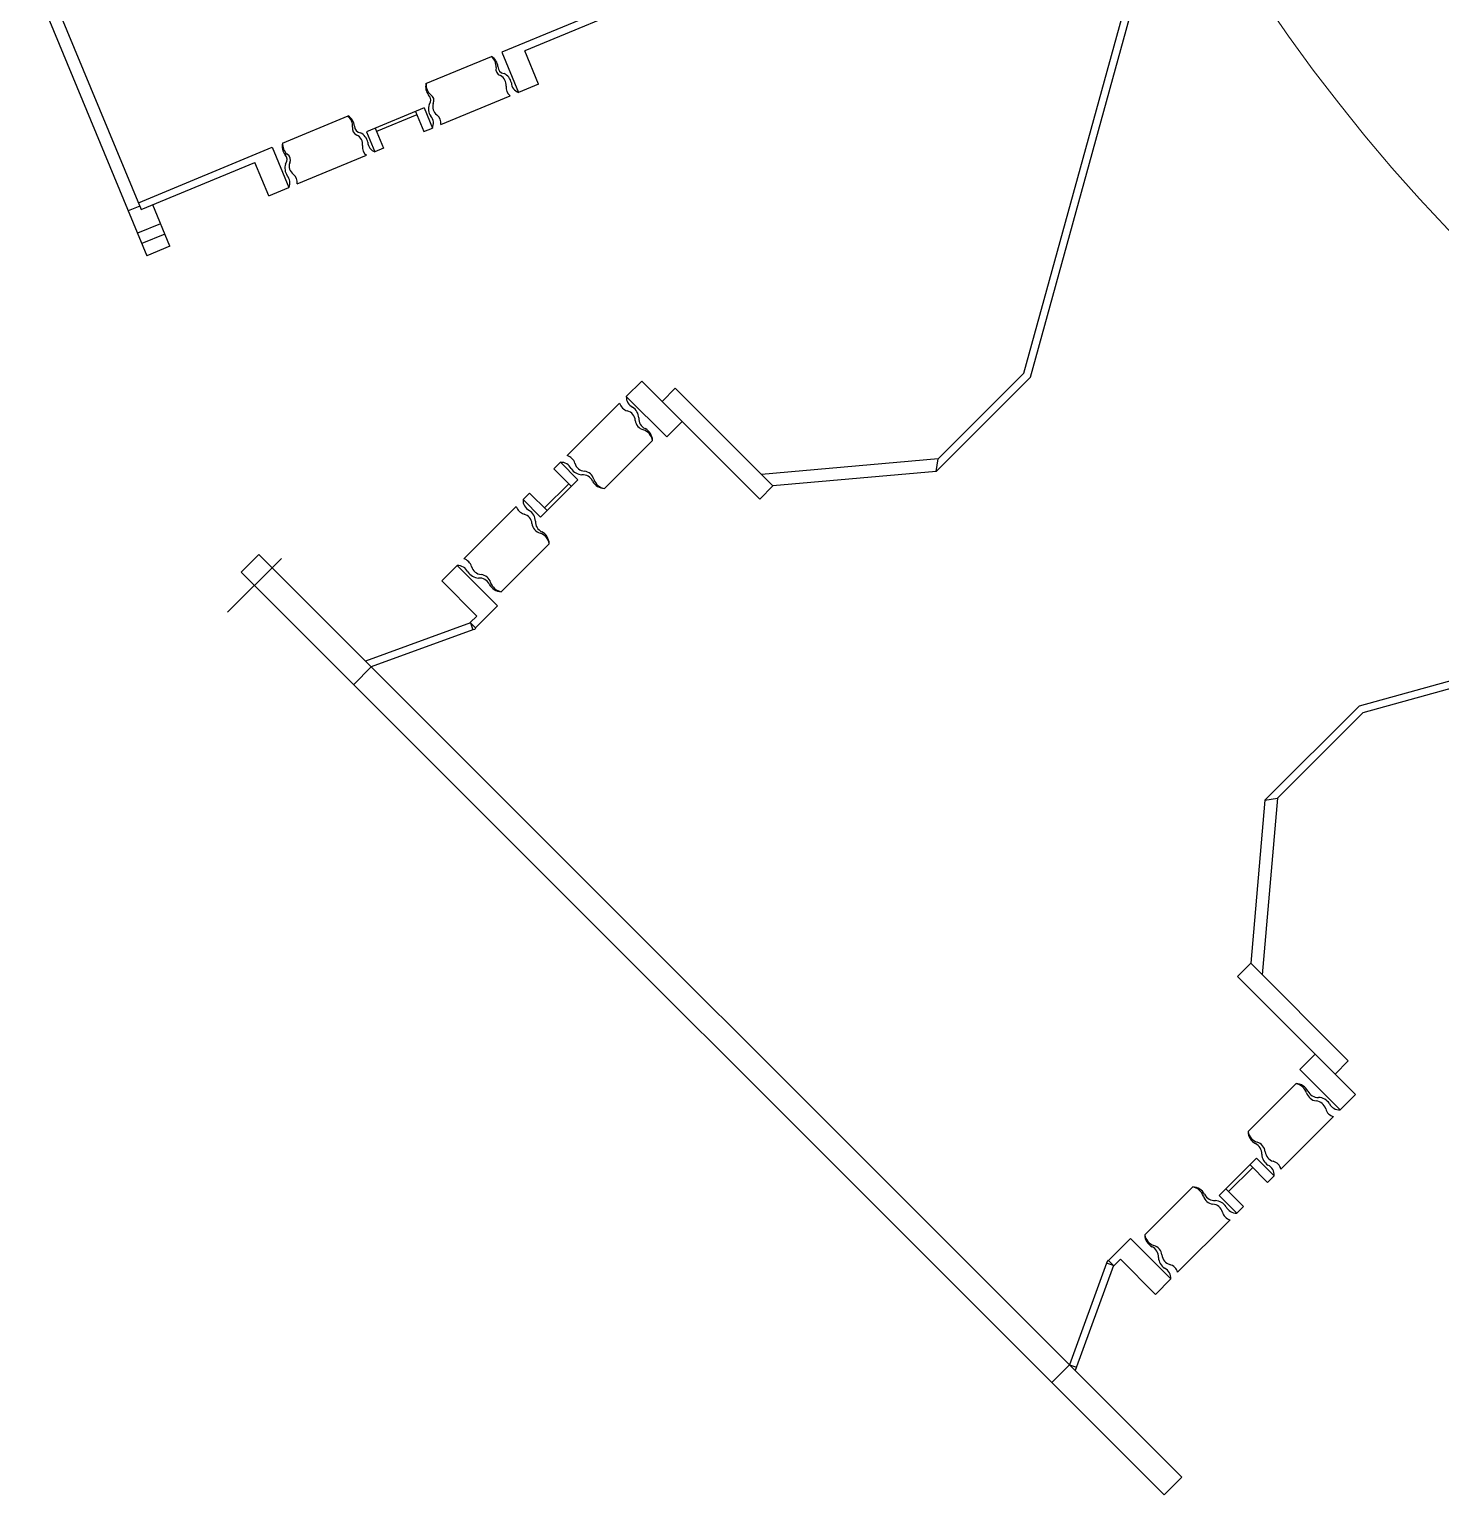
# Model space of a CAD drawing. Header units: millimetres. Extents: x -4562 to 17216, y -5211 to 6025.
# Drawn here: x -4309 to -2039, y -3968 to -1610 of the extents above; entities that cross this region are included whole.
import ezdxf
from ezdxf.lldxf.tags import DXFTag

# ---------------------------------------------------------------- set-up
doc = ezdxf.new("R2010")
doc.units = ezdxf.units.MM
for name, color, linetype in [('C', 1, 'CENTER'), ('VV', 4, 'PHANTOM'), ('도면층7', 7, 'Continuous')]:
    doc.layers.add(name, color=color, linetype=linetype)
tags = doc.linetypes.add('CENTER', pattern=[50.8, 31.75, -6.35, 6.35, -6.35]).pattern_tags.tags
tags[10:11] = [DXFTag(74, 4), DXFTag(75, 0), DXFTag(340, '0'), DXFTag(46, 1.0), DXFTag(50, 0.0), DXFTag(44, 0.0), DXFTag(45, 0.0)]
tags[8:9] = [DXFTag(74, 4), DXFTag(75, 0), DXFTag(340, '0'), DXFTag(46, 1.0), DXFTag(50, 0.0), DXFTag(44, 0.0), DXFTag(45, 0.0)]
tags[6:7] = [DXFTag(74, 4), DXFTag(75, 0), DXFTag(340, '0'), DXFTag(46, 1.0), DXFTag(50, 0.0), DXFTag(44, 0.0), DXFTag(45, 0.0)]
tags[4:5] = [DXFTag(74, 4), DXFTag(75, 0), DXFTag(340, '0'), DXFTag(46, 1.0), DXFTag(50, 0.0), DXFTag(44, 0.0), DXFTag(45, 0.0)]
tags = doc.linetypes.add('PHANTOM', pattern=[17.5, 10, -1.5, 1.5, -1.5, 1.5, -1.5]).pattern_tags.tags
tags[14:15] = [DXFTag(74, 4), DXFTag(75, 0), DXFTag(340, '0'), DXFTag(46, 1.0), DXFTag(50, 0.0), DXFTag(44, 0.0), DXFTag(45, 0.0)]
tags[12:13] = [DXFTag(74, 4), DXFTag(75, 0), DXFTag(340, '0'), DXFTag(46, 1.0), DXFTag(50, 0.0), DXFTag(44, 0.0), DXFTag(45, 0.0)]
tags[10:11] = [DXFTag(74, 4), DXFTag(75, 0), DXFTag(340, '0'), DXFTag(46, 1.0), DXFTag(50, 0.0), DXFTag(44, 0.0), DXFTag(45, 0.0)]
tags[8:9] = [DXFTag(74, 4), DXFTag(75, 0), DXFTag(340, '0'), DXFTag(46, 1.0), DXFTag(50, 0.0), DXFTag(44, 0.0), DXFTag(45, 0.0)]
tags[6:7] = [DXFTag(74, 4), DXFTag(75, 0), DXFTag(340, '0'), DXFTag(46, 1.0), DXFTag(50, 0.0), DXFTag(44, 0.0), DXFTag(45, 0.0)]
tags[4:5] = [DXFTag(74, 4), DXFTag(75, 0), DXFTag(340, '0'), DXFTag(46, 1.0), DXFTag(50, 0.0), DXFTag(44, 0.0), DXFTag(45, 0.0)]

msp = doc.modelspace()

# ---------------------------------------------------------------- linework, layer by layer
at = {"layer": 'C'}
msp.add_circle((0, 0), 2300, dxfattribs=at)
at = {"layer": 'VV', "color": 4, "linetype": 'PHANTOM'}
for p, q in [((-2520.098, -1220.289), (-3549.068, -1646.502)), ((-2514.836, -1231.098), (-3512.14, -1644.195)), ((-2709.144, -2163.251), (-2474.302, -1310.661)), ((-2698.417, -2169.494), (-2466.092, -1326.044)), ((-4309.261, -1517.604), (-4120.216, -1974)), ((-4263.23, -1576.469), (-4129.291, -1899.827)), ((-3549.068, -1646.502), (-3522.28, -1711.173)), ((-3489.944, -1697.78), (-3512.14, -1644.195)), ((-3671.219, -1697.099), (-3565.498, -1653.308)), ((-3489.944, -1697.78), (-3522.28, -1711.173)), ((-3647.275, -1762.948), (-3535.867, -1716.801)), ((-3674.256, -1736.24), (-3766.644, -1774.509)), ((-3688.114, -1741.98), (-3674.72, -1774.316)), ((-3674.256, -1736.24), (-3660.862, -1768.576)), ((-3902.189, -1792.77), (-3796.468, -1748.978)), ((-3752.785, -1768.768), (-3739.392, -1801.104)), ((-3685.818, -1747.524), (-3750.489, -1774.312)), ((-3674.72, -1774.316), (-3660.862, -1768.576)), ((-3766.644, -1774.509), (-3753.25, -1806.844)), ((-4133.883, -1888.741), (-3918.62, -1799.575)), ((-3918.62, -1799.575), (-3891.832, -1864.247)), ((-3878.245, -1858.619), (-3766.837, -1812.472)), ((-3739.392, -1801.104), (-3753.25, -1806.844)), ((-4129.291, -1899.827), (-3946.363, -1824.056)), ((-3924.167, -1877.641), (-3946.363, -1824.056)), ((-3924.167, -1877.641), (-3891.832, -1864.247)), ((-4131.587, -1894.284), (-4150.065, -1901.937)), ((-4083.26, -1958.693), (-4110.814, -1892.173)), ((-4098.185, -1922.661), (-4135.14, -1937.969)), ((-4091.297, -1939.291), (-4128.252, -1954.599)), ((-4083.26, -1958.693), (-4120.216, -1974)), ((-2698.417, -2169.494), (-2850.398, -2321.476)), ((-2709.144, -2163.251), (-2846.995, -2301.102)), ((-3348.858, -2200.516), (-3324.109, -2175.768)), ((-3324.109, -2175.768), (-3134.213, -2365.664)), ((-3291.229, -2208.648), (-3270.015, -2187.435)), ((-3270.015, -2187.435), (-3113, -2344.45)), ((-3359.69, -2211.349), (-3444.091, -2295.75)), ((-3348.858, -2200.516), (-3283.804, -2265.57)), ((-3283.804, -2265.57), (-3259.055, -2240.821)), ((-3383.937, -2348.733), (-3306.707, -2271.503)), ((-3465.53, -2317.189), (-3454.924, -2306.582)), ((-3426.639, -2334.867), (-3454.924, -2306.582)), ((-2846.995, -2301.102), (-3131.461, -2325.989)), ((-2850.398, -2321.476), (-2846.995, -2301.102)), ((-3486.744, -2394.971), (-3426.639, -2334.867)), ((-3437.246, -2345.473), (-3465.53, -2317.189)), ((-2850.398, -2321.476), (-3113, -2344.45)), ((-3504.421, -2356.08), (-3515.028, -2366.686)), ((-3476.137, -2384.364), (-3504.421, -2356.08)), ((-3480.38, -2380.121), (-3441.489, -2341.231)), ((-3113, -2344.45), (-3134.213, -2365.664)), ((-3525.86, -2377.519), (-3610.261, -2461.92)), ((-3486.744, -2394.971), (-3515.028, -2366.686)), ((-3550.107, -2514.903), (-3472.877, -2437.673)), ((-3939.999, -2455.075), (-3968.283, -2483.359)), ((-3939.999, -2455.075), (-2455.075, -3939.999)), ((-3645.843, -2497.501), (-3621.094, -2472.752)), ((-3556.04, -2537.806), (-3621.094, -2472.752)), ((-2169.494, -2698.417), (-1326.044, -2466.092)), ((-2163.251, -2709.144), (-1310.661, -2474.302)), ((-3968.283, -2483.359), (-2483.359, -3968.283)), ((-3645.843, -2497.501), (-3589.274, -2554.07)), ((-3591.395, -2573.162), (-3556.04, -2537.806)), ((-3599.527, -2565.03), (-3768.531, -2626.542)), ((-3599.881, -2564.676), (-3589.274, -2554.07)), ((-3599.527, -2565.03), (-3591.042, -2573.515)), ((-3599.527, -2565.03), (-3595.66, -2576.39)), ((-3595.541, -2576.349), (-3759.169, -2635.905)), ((-3593.016, -2575.49), (-3595.66, -2576.39)), ((-3591.042, -2573.515), (-3593.016, -2575.49)), ((-3759.169, -2635.905), (-3787.453, -2664.189)), ((-2169.494, -2698.417), (-2321.476, -2850.398)), ((-2163.251, -2709.144), (-2301.102, -2846.995)), ((-2321.476, -2850.398), (-2344.45, -3113)), ((-2301.102, -2846.995), (-2325.989, -3131.461)), ((-2321.476, -2850.398), (-2301.102, -2846.995)), ((-2344.45, -3113), (-2365.664, -3134.213)), ((-2187.435, -3270.015), (-2344.45, -3113)), ((-2175.768, -3324.109), (-2365.664, -3134.213)), ((-2265.57, -3283.804), (-2240.821, -3259.055)), ((-2208.648, -3291.229), (-2187.435, -3270.015)), ((-2200.516, -3348.858), (-2265.57, -3283.804)), ((-2348.733, -3383.937), (-2271.503, -3306.707)), ((-2200.516, -3348.858), (-2175.768, -3324.109)), ((-2211.349, -3359.69), (-2295.75, -3444.091)), ((-2394.971, -3486.744), (-2334.867, -3426.639)), ((-2380.121, -3480.38), (-2341.231, -3441.489)), ((-2345.473, -3437.246), (-2317.189, -3465.53)), ((-2334.867, -3426.639), (-2306.582, -3454.924)), ((-2317.189, -3465.53), (-2306.582, -3454.924)), ((-2514.903, -3550.107), (-2437.673, -3472.877)), ((-2394.971, -3486.744), (-2366.686, -3515.028)), ((-2384.364, -3476.137), (-2356.08, -3504.421)), ((-2356.08, -3504.421), (-2366.686, -3515.028)), ((-2377.519, -3525.86), (-2461.92, -3610.261)), ((-2573.162, -3591.395), (-2537.806, -3556.04)), ((-2537.806, -3556.04), (-2472.752, -3621.094)), ((-2576.349, -3595.541), (-2635.905, -3759.169)), ((-2565.03, -3599.527), (-2626.542, -3768.531)), ((-2575.49, -3593.016), (-2576.39, -3595.66)), ((-2565.03, -3599.527), (-2576.39, -3595.66)), ((-2573.515, -3591.042), (-2575.49, -3593.016)), ((-2565.03, -3599.527), (-2573.515, -3591.042)), ((-2565.03, -3599.527), (-2573.515, -3591.042)), ((-2565.03, -3599.527), (-2573.515, -3591.042)), ((-2564.676, -3599.881), (-2554.07, -3589.274)), ((-2497.501, -3645.843), (-2554.07, -3589.274)), ((-2497.501, -3645.843), (-2472.752, -3621.094)), ((-2635.905, -3759.169), (-2664.189, -3787.453)), ((-2635.905, -3759.169), (-2624.545, -3763.036)), ((-2455.075, -3939.999), (-2483.359, -3968.283))]:
    msp.add_line(p, q, dxfattribs=at)
at = {"layer": 'VV', "color": 1, "linetype": 'CENTER'}
msp.add_line((-3903.814, -2461.316), (-3990.374, -2547.876), dxfattribs=at)
at = {"layer": 'VV', "color": 4, "linetype": 'PHANTOM'}
for centre, radius, start, end in [((-3579.814, -1670.1), 21.635, 356.614969, 50.138017), ((-3576.826, -1671.631), 21.543, 5.399583, 58.274531), ((-3548.017, -1674.151), 10.57, 164.788032, 252.065112), ((-3544.594, -1669.918), 10.789, 178.331798, 264.674087), ((-3650.252, -1702.045), 21.543, 166.725469, 219.600417), ((-3649.222, -1698.85), 21.635, 174.861983, 228.385031), ((-3558.823, -1699.035), 16.639, 352.529583, 63.009875), ((-3555.132, -1700.196), 21.739, 11.560562, 63.978896), ((-3516.623, -1694.89), 17.238, 183.158246, 250.841754), ((-3674.255, -1723.626), 10.789, 320.325913, 46.668202), ((-3668.841, -1724.198), 10.57, 332.934888, 60.211968), ((-3525.21, -1703.252), 17.238, 173.158246, 231.814501), ((-3645.394, -1737.584), 21.739, 161.021104, 213.439438), ((-3643.605, -1734.153), 16.639, 161.990125, 232.470417), ((-3810.784, -1765.771), 21.635, 356.614969, 50.138017), ((-3807.796, -1767.302), 21.543, 5.399583, 58.274531), ((-3778.987, -1769.822), 10.57, 164.788032, 252.065112), ((-3775.564, -1765.589), 10.789, 178.331798, 264.674087), ((-3676.376, -1761.062), 17.238, 334.158246, 41.841754), ((-3664.391, -1760.903), 17.238, 353.185499, 51.841754), ((-3789.793, -1794.706), 16.639, 352.529583, 63.009875), ((-3786.102, -1795.867), 21.739, 11.560562, 63.978896), ((-3747.593, -1790.561), 17.238, 183.158246, 250.841754), ((-3881.222, -1797.716), 21.543, 166.725469, 219.600417), ((-3880.192, -1794.521), 21.635, 174.861983, 228.385031), ((-3905.225, -1819.297), 10.789, 320.325913, 46.668202), ((-3899.811, -1819.869), 10.57, 332.934888, 60.211968), ((-3756.18, -1798.923), 17.238, 173.158246, 231.814501), ((-3876.364, -1833.254), 21.739, 161.021104, 213.439438), ((-3874.575, -1829.823), 16.639, 161.990125, 232.470417), ((-3907.346, -1856.733), 17.238, 334.158246, 41.841754), ((-3895.361, -1856.573), 17.238, 353.185499, 51.841754), ((-3342.402, -2206.494), 17.957, 195.685499, 254.341754), ((-3330.932, -2201.563), 17.957, 176.658246, 244.341754), ((-3351.743, -2240.524), 17.332, 4.490125, 74.970417), ((-3351.389, -2236.509), 22.644, 3.521104, 55.939438), ((-3316.629, -2237.085), 17.957, 186.658246, 254.341754), ((-3310.862, -2236.165), 17.957, 176.658246, 244.341754), ((-3328.855, -2275.669), 22.536, 10.652198, 70.885031), ((-3329.137, -2272.183), 22.441, 1.736433, 62.100417), ((-3453.877, -2324.508), 17.957, 25.658246, 93.341754), ((-3448.946, -2313.038), 17.957, 15.658246, 74.314501), ((-3414.916, -2303.697), 17.332, 195.029583, 265.509875), ((-3418.931, -2304.051), 22.644, 214.060562, 266.478896), ((-3419.275, -2344.578), 17.957, 25.658246, 93.341754), ((-3418.355, -2338.811), 17.957, 15.658246, 83.341754), ((-3379.772, -2326.585), 22.536, 199.114969, 259.347802), ((-3383.257, -2326.303), 22.441, 207.899583, 268.263567), ((-3508.572, -2372.664), 17.957, 195.685499, 254.341754), ((-3497.102, -2367.733), 17.957, 176.658246, 244.341754), ((-3517.913, -2406.694), 17.332, 4.490125, 74.970417), ((-3517.559, -2402.679), 22.644, 3.521104, 55.939438), ((-3482.799, -2403.255), 17.957, 186.658246, 254.341754), ((-3477.032, -2402.335), 17.957, 176.658246, 244.341754), ((-3495.025, -2441.839), 22.536, 10.652198, 70.885031), ((-3495.308, -2438.353), 22.441, 1.736433, 62.100417), ((-3620.047, -2490.678), 17.957, 25.658246, 93.341754), ((-3615.116, -2479.208), 17.957, 15.658246, 74.314501), ((-3581.086, -2469.867), 17.332, 195.029583, 265.509875), ((-3585.102, -2470.221), 22.644, 214.060562, 266.478896), ((-3585.446, -2510.748), 17.957, 25.658246, 93.341754), ((-3584.525, -2504.981), 17.957, 15.658246, 83.341754), ((-3545.942, -2492.755), 22.536, 199.114969, 259.347802), ((-3549.427, -2492.473), 22.441, 207.899583, 268.263567), ((-2275.669, -3328.855), 22.536, 19.114969, 79.347802), ((-2272.183, -3329.137), 22.441, 27.899583, 88.263567), ((-2237.085, -3316.629), 17.957, 195.658246, 263.341754), ((-2236.165, -3310.862), 17.957, 205.658246, 273.341754), ((-2240.524, -3351.743), 17.332, 15.029583, 85.509875), ((-2236.509, -3351.389), 22.644, 34.060562, 86.478896), ((-2206.494, -3342.402), 17.957, 195.658246, 254.314501), ((-2201.563, -3330.932), 17.957, 205.658246, 273.341754), ((-2326.303, -3383.257), 22.441, 181.736433, 242.100417), ((-2326.585, -3379.772), 22.536, 190.652198, 250.885031), ((-2344.578, -3419.275), 17.957, 356.658246, 64.341754), ((-2338.811, -3418.355), 17.957, 6.658246, 74.341754), ((-2303.697, -3414.916), 17.332, 184.490125, 254.970417), ((-2304.051, -3418.931), 22.644, 183.521104, 235.939438), ((-2324.508, -3453.877), 17.957, 356.658246, 64.341754), ((-2313.038, -3448.946), 17.957, 15.685499, 74.341754), ((-2438.353, -3495.308), 22.441, 27.899583, 88.263567), ((-2441.839, -3495.025), 22.536, 19.114969, 79.347802), ((-2403.255, -3482.799), 17.957, 195.658246, 263.341754), ((-2402.335, -3477.032), 17.957, 205.658246, 273.341754), ((-2406.694, -3517.913), 17.332, 15.029583, 85.509875), ((-2402.679, -3517.559), 22.644, 34.060562, 86.478896), ((-2372.664, -3508.572), 17.957, 195.658246, 254.314501), ((-2367.733, -3497.102), 17.957, 205.658246, 273.341754), ((-2492.473, -3549.427), 22.441, 181.736433, 242.100417), ((-2492.755, -3545.942), 22.536, 190.652198, 250.885031), ((-2510.748, -3585.446), 17.957, 356.658246, 64.341754), ((-2504.981, -3584.525), 17.957, 6.658246, 74.341754), ((-2469.867, -3581.086), 17.332, 184.490125, 254.970417), ((-2470.221, -3585.102), 22.644, 183.521104, 235.939438), ((-2490.678, -3620.047), 17.957, 356.658246, 64.341754), ((-2479.208, -3615.116), 17.957, 15.685499, 74.341754)]:
    msp.add_arc(centre, radius, start, end, dxfattribs=at)
at = {"layer": '도면층7', "color": 136, "lineweight": 0}
msp.add_circle((0, 0), 2800, dxfattribs=at)

doc.saveas('drawing.dxf')
